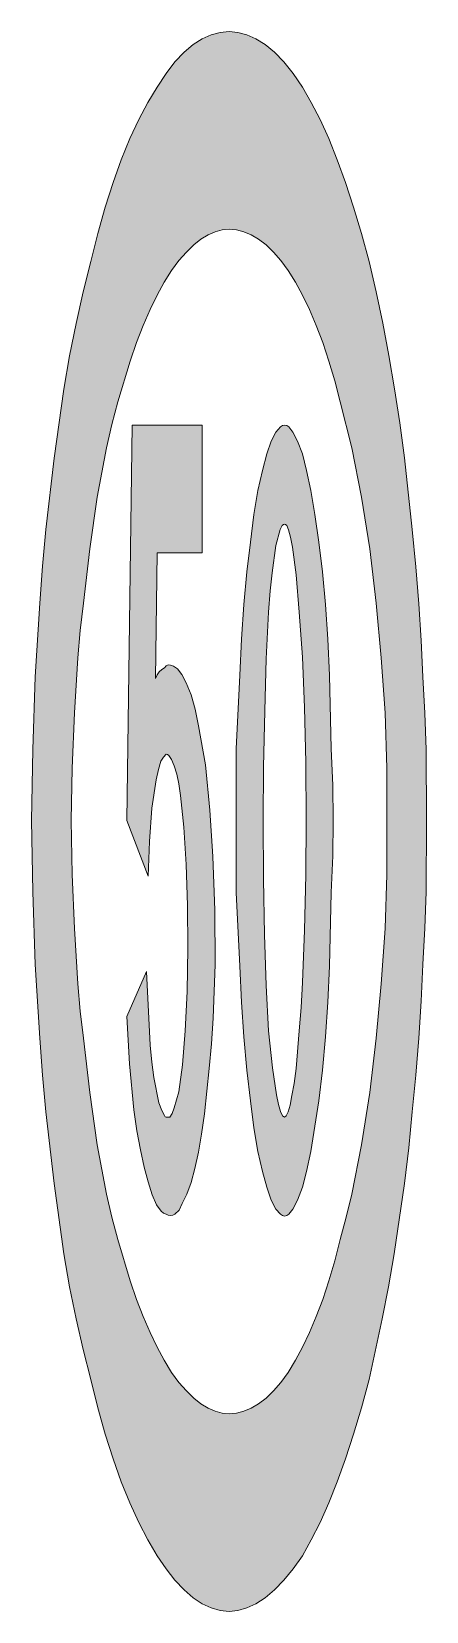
# Model space of a CAD drawing. Header units: metres. Extents: x 166 to 232, y 10 to 274.
import ezdxf

# ---------------------------------------------------------------- set-up
doc = ezdxf.new("R2010")
doc.units = ezdxf.units.M
doc.layers.add('FILL_WHITE_FFFFFF', color=7, linetype='Continuous', true_color=0xffffff)

msp = doc.modelspace()

# ---------------------------------------------------------------- hatches: boundary and pattern name
at = {"layer": 'FILL_WHITE_FFFFFF', "true_color": 0xffffff}
h = msp.add_hatch(color=7, dxfattribs=at)
h.dxf.hatch_style = 1
h.paths.add_polyline_path([(231.8, 124.12), (231.45, 118.05), (231.17, 111.93), (230.78, 105.75), (230.27, 99.57), (229.65, 93.45), (229.1, 87.43), (228.38, 81.49), (226.65, 69.75), (225.7, 64.23), (224.66, 58.91), (222.45, 48.75), (221.19, 44.05), (219.87, 39.64), (218.52, 35.52), (217.13, 31.69), (215.71, 28.15), (214.27, 24.91), (212.81, 21.98), (211.35, 19.35), (209.78, 17.14), (208.2, 15.24), (206.64, 13.64), (205.09, 12.34), (203.55, 11.33), (202.03, 10.62), (200.53, 10.19), (199.05, 10.05), (197.57, 10.19), (196.08, 10.62), (194.57, 11.33), (193.05, 12.34), (191.53, 13.64), (190.02, 15.24), (188.53, 17.14), (187.05, 19.35), (185.49, 21.98), (183.97, 24.91), (182.48, 28.15), (181.05, 31.69), (179.67, 35.52), (178.36, 39.64), (177.12, 44.05), (175.95, 48.75), (174.66, 53.76), (173.48, 58.91), (172.41, 64.23), (171.45, 69.75), (169.84, 81.49), (168.45, 93.45), (167.87, 99.57), (167.44, 105.75), (166.65, 118.05), (166.24, 130.16), (166.05, 142.05), (166.24, 153.94), (166.65, 166.05), (167.44, 178.35), (167.87, 184.53), (168.45, 190.65), (169.84, 202.57), (171.45, 214.05), (172.41, 219.61), (173.48, 225.04), (174.66, 230.29), (175.95, 235.35), (177.12, 240.05), (178.36, 244.45), (179.67, 248.57), (181.05, 252.37), (182.48, 255.88), (183.97, 259.06), (185.49, 261.92), (187.05, 264.45), (188.53, 266.74), (190.02, 268.69), (191.53, 270.29), (193.05, 271.57), (194.57, 272.55), (196.08, 273.22), (197.57, 273.62), (199.05, 273.75), (200.53, 273.62), (202.03, 273.22), (203.55, 272.55), (205.09, 271.57), (206.64, 270.29), (208.2, 268.69), (209.78, 266.74), (211.35, 264.45), (212.81, 261.92), (214.27, 259.06), (215.71, 255.88), (217.13, 252.37), (218.52, 248.57), (219.87, 244.45), (221.19, 240.05), (222.45, 235.35), (223.65, 230.3), (224.76, 225.07), (225.78, 219.68), (226.72, 214.12), (227.58, 208.43), (228.36, 202.61), (229.65, 190.65), (230.27, 184.4), (230.78, 178.24), (231.17, 172.13), (231.45, 166.05), (231.8, 159.98), (231.98, 153.94), (232.05, 142.05), (231.98, 130.16), (231.8, 124.12)])
h.paths.add_polyline_path([(225.15, 160.05), (224.51, 169.2), (223.65, 178.35), (222.59, 187.4), (221.21, 196.05), (219.56, 204.25), (217.65, 211.95), (216.72, 215.45), (215.74, 218.75), (214.71, 221.83), (213.64, 224.7), (212.52, 227.34), (211.36, 229.75), (210.17, 231.92), (208.95, 233.85), (207.71, 235.52), (206.47, 236.95), (205.24, 238.14), (204, 239.1), (202.76, 239.83), (201.52, 240.35), (200.29, 240.65), (199.05, 240.75), (197.91, 240.65), (196.75, 240.35), (195.56, 239.83), (194.36, 239.1), (193.15, 238.14), (191.92, 236.95), (190.69, 235.52), (189.45, 233.85), (188.23, 231.92), (187.03, 229.75), (185.86, 227.34), (184.72, 224.7), (183.61, 221.83), (182.53, 218.75), (180.45, 211.95), (179.48, 208.17), (178.59, 204.25), (177.04, 196.05), (175.77, 187.4), (174.75, 178.35), (174.18, 173.8), (173.78, 169.2), (173.25, 160.05), (172.84, 150.82), (172.65, 142.05), (172.84, 133.05), (173.25, 124.05), (173.78, 114.79), (174.18, 110.25), (174.75, 105.75), (175.77, 96.66), (177.04, 87.94), (178.59, 79.72), (179.48, 75.85), (180.45, 72.15), (182.53, 65.22), (183.61, 62.12), (184.72, 59.25), (185.86, 56.61), (187.03, 54.18), (188.23, 51.96), (189.45, 49.95), (190.69, 48.28), (191.92, 46.85), (193.15, 45.66), (194.36, 44.7), (195.56, 43.97), (196.75, 43.45), (197.91, 43.15), (199.05, 43.05), (200.29, 43.15), (201.52, 43.45), (202.76, 43.97), (204, 44.7), (205.24, 45.66), (206.47, 46.85), (207.71, 48.28), (208.95, 49.95), (210.17, 51.96), (211.36, 54.18), (212.52, 56.61), (213.64, 59.25), (214.71, 62.12), (215.74, 65.22), (216.72, 68.56), (217.65, 72.15), (218.63, 75.85), (219.56, 79.72), (221.21, 87.94), (222.59, 96.66), (223.65, 105.75), (224.51, 114.79), (225.15, 124.05), (225.41, 133.05), (225.45, 142.05), (225.41, 150.82), (225.15, 160.05)], flags=16)
h = msp.add_hatch(color=7, dxfattribs=at)
h.dxf.hatch_style = 1
h.paths.add_polyline_path([(182.85, 208.05), (194.55, 208.05), (194.55, 186.75), (187.05, 186.75), (186.75, 165.75), (187.03, 166.37), (187.39, 166.87), (187.8, 167.27), (188.25, 167.55), (188.53, 167.89), (188.89, 168.04), (189.3, 168.01), (189.75, 167.85), (190.43, 167.4), (191.14, 166.46), (191.9, 165.02), (192.75, 163.05), (193.38, 160.63), (193.95, 157.87), (195.15, 151.35), (195.86, 143.81), (196.35, 136.05), (196.68, 127.1), (196.73, 118.01), (196.43, 109.09), (196.14, 104.79), (195.75, 100.65), (194.96, 93.08), (194.48, 89.73), (193.95, 86.7), (193.36, 84), (192.71, 81.67), (192.01, 79.71), (191.25, 78.15), (190.7, 77.02), (190.01, 76.35), (189.64, 76.18), (189.27, 76.12), (188.9, 76.18), (188.55, 76.35), (188.11, 76.53), (187.7, 76.86), (186.94, 77.92), (186.23, 79.56), (185.55, 81.75), (184.88, 84.22), (184.24, 87.07), (183.65, 90.27), (183.15, 93.75), (182.44, 101.44), (181.95, 109.35), (185.25, 116.85), (185.85, 104.55), (186.13, 101.74), (186.49, 99.19), (187.35, 94.95), (187.8, 93.67), (188.25, 92.85), (188.4, 92.59), (188.55, 92.55), (189.15, 92.55), (189.55, 93.16), (189.9, 94.09), (190.65, 96.75), (191.26, 101.26), (191.74, 106.95), (192.04, 113.54), (192.15, 120.75), (192.09, 127.9), (191.89, 134.74), (191.52, 140.96), (190.95, 146.25), (190.67, 148.16), (190.31, 149.81), (189.9, 151.19), (189.45, 152.25), (189, 152.92), (188.78, 153.09), (188.55, 153.15), (188.1, 152.66), (187.65, 151.95), (187.25, 150.6), (186.9, 148.84), (186.15, 144.15), (185.74, 138.56), (185.55, 132.75), (181.95, 142.05), (182.85, 208.05)])
h = msp.add_hatch(color=7, dxfattribs=at)
h.dxf.hatch_style = 1
h.paths.add_polyline_path([(216.15, 130.05), (215.85, 117.75), (215.57, 111.75), (215.17, 105.94), (214.67, 100.41), (214.05, 95.25), (212.7, 86.81), (212.02, 83.48), (211.35, 80.85), (210.5, 78.71), (209.74, 77.21), (209.03, 76.34), (208.69, 76.12), (208.35, 76.05), (208, 76.12), (207.63, 76.34), (206.85, 77.21), (206.07, 78.71), (205.35, 80.85), (204.63, 83.48), (203.89, 86.81), (203.2, 90.76), (202.65, 95.25), (202.03, 100.41), (201.53, 105.94), (201.13, 111.75), (200.85, 117.75), (200.25, 130.05), (200.25, 142.05), (200.25, 154.05), (200.85, 166.35), (201.13, 172.35), (201.53, 178.12), (202.03, 183.56), (202.65, 188.55), (203.2, 193.17), (203.89, 197.14), (204.63, 200.49), (205.35, 203.25), (206.07, 205.39), (206.85, 206.89), (207.63, 207.76), (208, 207.98), (208.35, 208.05), (208.69, 207.98), (209.03, 207.76), (209.74, 206.89), (210.5, 205.39), (211.35, 203.25), (212.02, 200.49), (212.7, 197.14), (213.37, 193.17), (214.05, 188.55), (214.67, 183.56), (215.17, 178.12), (215.57, 172.35), (215.85, 166.35), (216.15, 154.05), (216.41, 147.94), (216.45, 142.05), (216.41, 136.16), (216.15, 130.05)])
h.paths.add_polyline_path([(211.69, 160.91), (211.32, 169.35), (210.75, 176.85), (210.25, 183.07), (209.66, 187.69), (209.35, 189.35), (209.02, 190.56), (208.69, 191.3), (208.52, 191.49), (208.35, 191.55), (208.14, 191.49), (207.95, 191.32), (207.6, 190.65), (206.85, 187.95), (206.25, 183.41), (205.92, 180.4), (205.65, 176.85), (205.24, 169.05), (205.05, 160.35), (204.79, 150.97), (204.75, 142.05), (204.81, 132.3), (204.98, 123.04), (205.26, 114.5), (205.65, 106.95), (206.32, 100.78), (207, 96.26), (207.34, 94.65), (207.67, 93.49), (208.01, 92.79), (208.35, 92.55), (208.62, 92.77), (208.95, 93.45), (209.28, 94.57), (209.55, 96.15), (209.95, 98.17), (210.26, 100.65), (210.75, 106.95), (211.1, 110.88), (211.31, 115.01), (211.65, 123.75), (211.91, 133.01), (211.95, 142.05), (211.89, 151.75), (211.69, 160.91)], flags=16)

# ---------------------------------------------------------------- linework, layer by layer
at = {"layer": 'FILL_WHITE_FFFFFF', "lineweight": 0, "true_color": 0xffffff}
for points in [[(231.8, 124.12), (231.45, 118.05), (231.17, 111.93), (230.78, 105.75), (230.27, 99.57), (229.65, 93.45), (229.1, 87.43), (228.38, 81.49), (226.65, 69.75), (225.7, 64.23), (224.66, 58.91), (222.45, 48.75), (221.19, 44.05), (219.87, 39.64), (218.52, 35.52), (217.13, 31.69), (215.71, 28.15), (214.27, 24.91), (212.81, 21.98), (211.35, 19.35), (209.78, 17.14), (208.2, 15.24), (206.64, 13.64), (205.09, 12.34), (203.55, 11.33), (202.03, 10.62), (200.53, 10.19), (199.05, 10.05), (197.57, 10.19), (196.08, 10.62), (194.57, 11.33), (193.05, 12.34), (191.53, 13.64), (190.02, 15.24), (188.53, 17.14), (187.05, 19.35), (185.49, 21.98), (183.97, 24.91), (182.48, 28.15), (181.05, 31.69), (179.67, 35.52), (178.36, 39.64), (177.12, 44.05), (175.95, 48.75), (174.66, 53.76), (173.48, 58.91), (172.41, 64.23), (171.45, 69.75), (169.84, 81.49), (168.45, 93.45), (167.87, 99.57), (167.44, 105.75), (166.65, 118.05), (166.24, 130.16), (166.05, 142.05), (166.24, 153.94), (166.65, 166.05), (167.44, 178.35), (167.87, 184.53), (168.45, 190.65), (169.84, 202.57), (171.45, 214.05), (172.41, 219.61), (173.48, 225.04), (174.66, 230.29), (175.95, 235.35), (177.12, 240.05), (178.36, 244.45), (179.67, 248.57), (181.05, 252.37), (182.48, 255.88), (183.97, 259.06), (185.49, 261.92), (187.05, 264.45), (188.53, 266.74), (190.02, 268.69), (191.53, 270.29), (193.05, 271.57), (194.57, 272.55), (196.08, 273.22), (197.57, 273.62), (199.05, 273.75), (200.53, 273.62), (202.03, 273.22), (203.55, 272.55), (205.09, 271.57), (206.64, 270.29), (208.2, 268.69), (209.78, 266.74), (211.35, 264.45), (212.81, 261.92), (214.27, 259.06), (215.71, 255.88), (217.13, 252.37), (218.52, 248.57), (219.87, 244.45), (221.19, 240.05), (222.45, 235.35), (223.65, 230.3), (224.76, 225.07), (225.78, 219.68), (226.72, 214.12), (227.58, 208.43), (228.36, 202.61), (229.65, 190.65), (230.27, 184.4), (230.78, 178.24), (231.17, 172.13), (231.45, 166.05), (231.8, 159.98), (231.98, 153.94), (232.05, 142.05), (231.98, 130.16)], [(225.15, 160.05), (224.51, 169.2), (223.65, 178.35), (222.59, 187.4), (221.21, 196.05), (219.56, 204.25), (217.65, 211.95), (216.72, 215.45), (215.74, 218.75), (214.71, 221.83), (213.64, 224.7), (212.52, 227.34), (211.36, 229.75), (210.17, 231.92), (208.95, 233.85), (207.71, 235.52), (206.47, 236.95), (205.24, 238.14), (204, 239.1), (202.76, 239.83), (201.52, 240.35), (200.29, 240.65), (199.05, 240.75), (197.91, 240.65), (196.75, 240.35), (195.56, 239.83), (194.36, 239.1), (193.15, 238.14), (191.92, 236.95), (190.69, 235.52), (189.45, 233.85), (188.23, 231.92), (187.03, 229.75), (185.86, 227.34), (184.72, 224.7), (183.61, 221.83), (182.53, 218.75), (180.45, 211.95), (179.48, 208.17), (178.59, 204.25), (177.04, 196.05), (175.77, 187.4), (174.75, 178.35), (174.18, 173.8), (173.78, 169.2), (173.25, 160.05), (172.84, 150.82), (172.65, 142.05), (172.84, 133.05), (173.25, 124.05), (173.78, 114.79), (174.18, 110.25), (174.75, 105.75), (175.77, 96.66), (177.04, 87.94), (178.59, 79.72), (179.48, 75.85), (180.45, 72.15), (182.53, 65.22), (183.61, 62.12), (184.72, 59.25), (185.86, 56.61), (187.03, 54.18), (188.23, 51.96), (189.45, 49.95), (190.69, 48.28), (191.92, 46.85), (193.15, 45.66), (194.36, 44.7), (195.56, 43.97), (196.75, 43.45), (197.91, 43.15), (199.05, 43.05), (200.29, 43.15), (201.52, 43.45), (202.76, 43.97), (204, 44.7), (205.24, 45.66), (206.47, 46.85), (207.71, 48.28), (208.95, 49.95), (210.17, 51.96), (211.36, 54.18), (212.52, 56.61), (213.64, 59.25), (214.71, 62.12), (215.74, 65.22), (216.72, 68.56), (217.65, 72.15), (218.63, 75.85), (219.56, 79.72), (221.21, 87.94), (222.59, 96.66), (223.65, 105.75), (224.51, 114.79), (225.15, 124.05), (225.41, 133.05), (225.45, 142.05), (225.41, 150.82)], [(182.85, 208.05), (194.55, 208.05), (194.55, 186.75), (187.05, 186.75), (186.75, 165.75), (187.03, 166.37), (187.39, 166.87), (187.8, 167.27), (188.25, 167.55), (188.53, 167.89), (188.89, 168.04), (189.3, 168.01), (189.75, 167.85), (190.43, 167.4), (191.14, 166.46), (191.9, 165.02), (192.75, 163.05), (193.38, 160.63), (193.95, 157.87), (195.15, 151.35), (195.86, 143.81), (196.35, 136.05), (196.68, 127.1), (196.73, 118.01), (196.43, 109.09), (196.14, 104.79), (195.75, 100.65), (194.96, 93.08), (194.48, 89.73), (193.95, 86.7), (193.36, 84), (192.71, 81.67), (192.01, 79.71), (191.25, 78.15), (190.7, 77.02), (190.01, 76.35), (189.64, 76.18), (189.27, 76.12), (188.9, 76.18), (188.55, 76.35), (188.11, 76.53), (187.7, 76.86), (186.94, 77.92), (186.23, 79.56), (185.55, 81.75), (184.88, 84.22), (184.24, 87.07), (183.65, 90.27), (183.15, 93.75), (182.44, 101.44), (181.95, 109.35), (185.25, 116.85), (185.85, 104.55), (186.13, 101.74), (186.49, 99.19), (187.35, 94.95), (187.8, 93.67), (188.25, 92.85), (188.4, 92.59), (188.55, 92.55), (189.15, 92.55), (189.55, 93.16), (189.9, 94.09), (190.65, 96.75), (191.26, 101.26), (191.74, 106.95), (192.04, 113.54), (192.15, 120.75), (192.09, 127.9), (191.89, 134.74), (191.52, 140.96), (190.95, 146.25), (190.67, 148.16), (190.31, 149.81), (189.9, 151.19), (189.45, 152.25), (189, 152.92), (188.78, 153.09), (188.55, 153.15), (188.1, 152.66), (187.65, 151.95), (187.25, 150.6), (186.9, 148.84), (186.15, 144.15), (185.74, 138.56), (185.55, 132.75), (181.95, 142.05)], [(216.15, 130.05), (215.85, 117.75), (215.57, 111.75), (215.17, 105.94), (214.67, 100.41), (214.05, 95.25), (212.7, 86.81), (212.02, 83.48), (211.35, 80.85), (210.5, 78.71), (209.74, 77.21), (209.03, 76.34), (208.69, 76.12), (208.35, 76.05), (208, 76.12), (207.63, 76.34), (206.85, 77.21), (206.07, 78.71), (205.35, 80.85), (204.63, 83.48), (203.89, 86.81), (203.2, 90.76), (202.65, 95.25), (202.03, 100.41), (201.53, 105.94), (201.13, 111.75), (200.85, 117.75), (200.25, 130.05), (200.25, 142.05), (200.25, 154.05), (200.85, 166.35), (201.13, 172.35), (201.53, 178.12), (202.03, 183.56), (202.65, 188.55), (203.2, 193.17), (203.89, 197.14), (204.63, 200.49), (205.35, 203.25), (206.07, 205.39), (206.85, 206.89), (207.63, 207.76), (208, 207.98), (208.35, 208.05), (208.69, 207.98), (209.03, 207.76), (209.74, 206.89), (210.5, 205.39), (211.35, 203.25), (212.02, 200.49), (212.7, 197.14), (213.37, 193.17), (214.05, 188.55), (214.67, 183.56), (215.17, 178.12), (215.57, 172.35), (215.85, 166.35), (216.15, 154.05), (216.41, 147.94), (216.45, 142.05), (216.41, 136.16)], [(211.69, 160.91), (211.32, 169.35), (210.75, 176.85), (210.25, 183.07), (209.66, 187.69), (209.35, 189.35), (209.02, 190.56), (208.69, 191.3), (208.52, 191.49), (208.35, 191.55), (208.14, 191.49), (207.95, 191.32), (207.6, 190.65), (206.85, 187.95), (206.25, 183.41), (205.92, 180.4), (205.65, 176.85), (205.24, 169.05), (205.05, 160.35), (204.79, 150.97), (204.75, 142.05), (204.81, 132.3), (204.98, 123.04), (205.26, 114.5), (205.65, 106.95), (206.32, 100.78), (207, 96.26), (207.34, 94.65), (207.67, 93.49), (208.01, 92.79), (208.35, 92.55), (208.62, 92.77), (208.95, 93.45), (209.28, 94.57), (209.55, 96.15), (209.95, 98.17), (210.26, 100.65), (210.75, 106.95), (211.1, 110.88), (211.31, 115.01), (211.65, 123.75), (211.91, 133.01), (211.95, 142.05), (211.89, 151.75)]]:
    msp.add_lwpolyline(points, close=True, dxfattribs=at)

doc.saveas('drawing.dxf')
